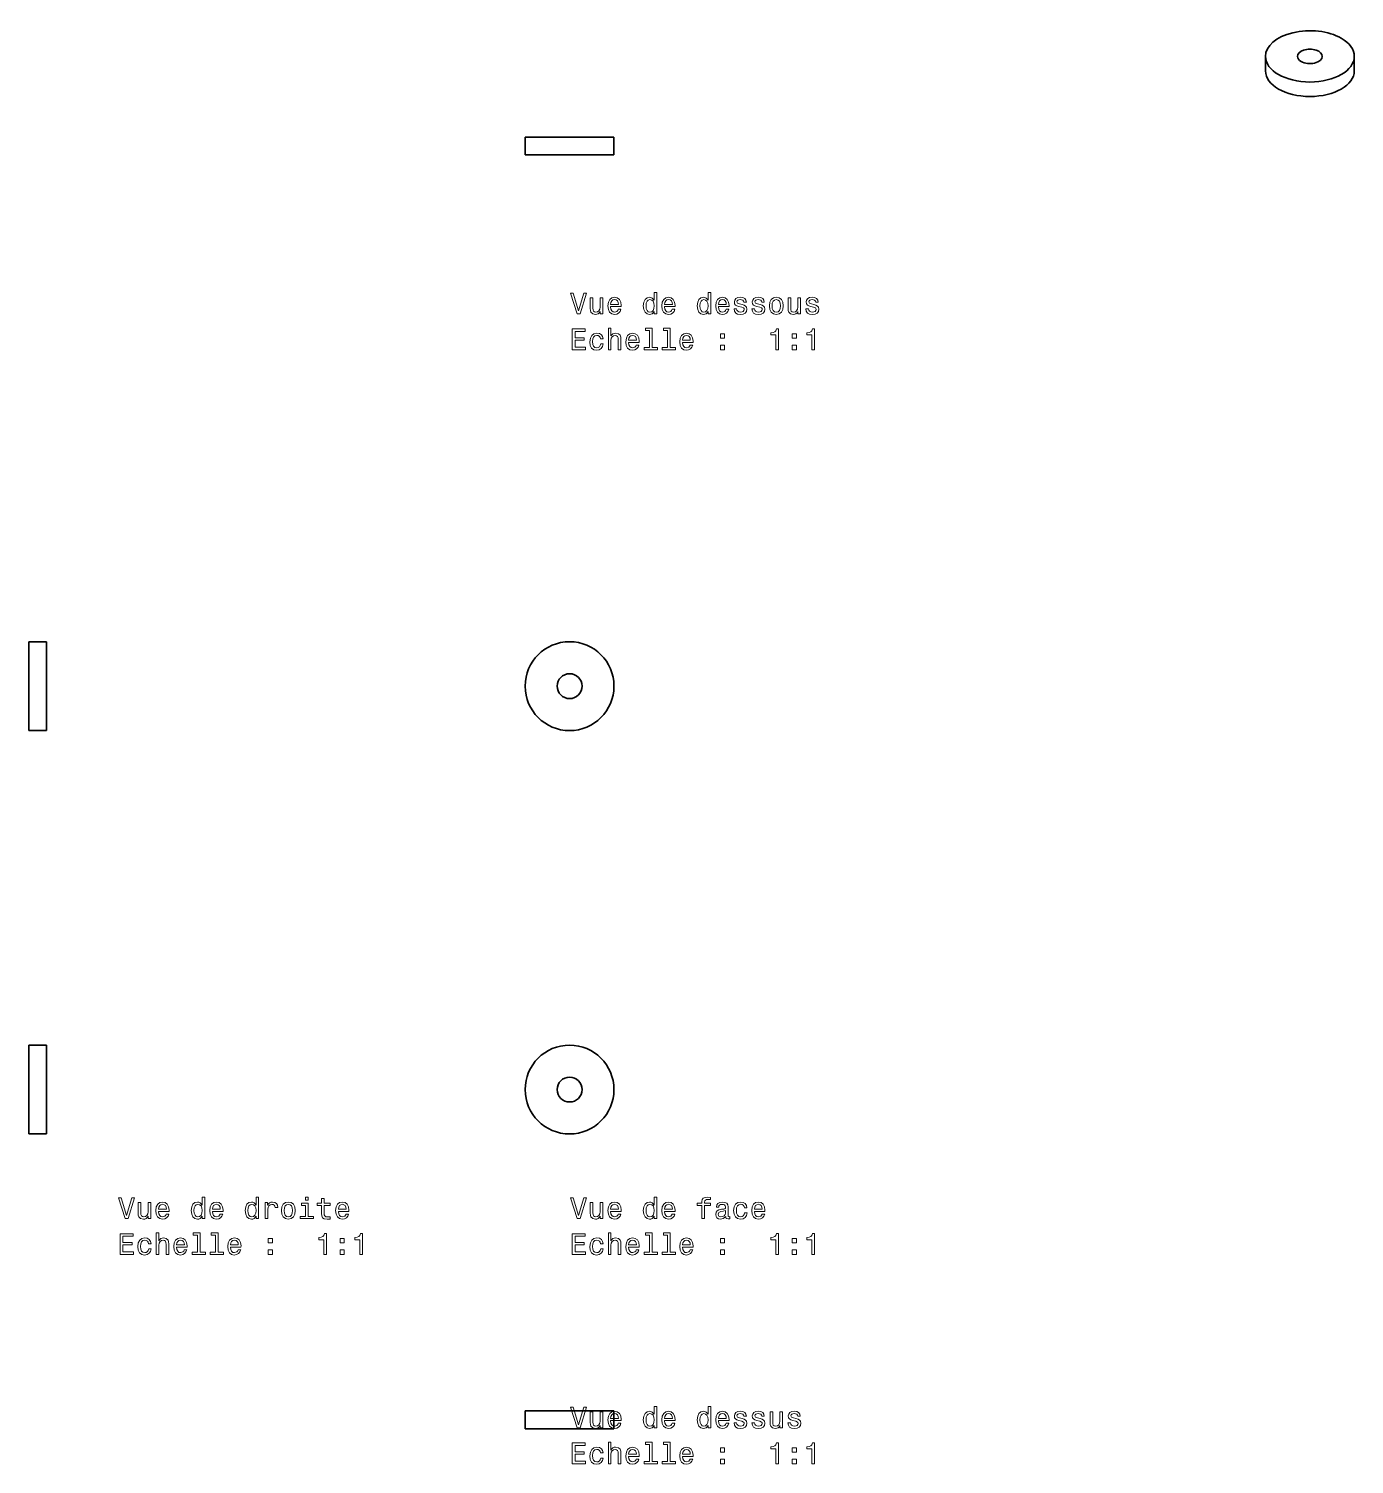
# Model space of a CAD drawing. Extents: x 503 to 938, y 323 to 566.
# Drawn here: x 503.2 to 727, y 323.2 to 565.6 of the extents above; entities that cross this region are included whole.
import ezdxf

# ---------------------------------------------------------------- set-up
doc = ezdxf.new("R2010")
doc.units = 0

msp = doc.modelspace()

# ---------------------------------------------------------------- linework, layer by layer
at = {"color": 7, "lineweight": 35, "ltscale": 0.061237}
for p, q in [((712.02, 558.46), (712.02, 560.91)), ((727.02, 558.46), (727.02, 560.91))]:
    msp.add_line(p, q, dxfattribs=at)
at = {"color": 7, "lineweight": 35, "ltscale": 0.375}
for p, q in [((602, 547.28), (587, 547.28)), ((602, 544.28), (587, 544.28)), ((587, 332.16), (602, 332.16)), ((587, 329.16), (602, 329.16))]:
    msp.add_line(p, q, dxfattribs=at)
at = {"color": 7, "lineweight": 35, "ltscale": 0.075}
for p, q in [((587, 547.28), (587, 544.28)), ((602, 547.28), (602, 544.28)), ((602, 547.28), (602, 544.28)), ((506.16, 462.06), (503.16, 462.06)), ((506.16, 447.06), (503.16, 447.06)), ((506.16, 393.94), (503.16, 393.94)), ((506.16, 378.94), (503.16, 378.94)), ((587, 329.16), (587, 332.16)), ((587, 329.16), (587, 332.16)), ((602, 329.16), (602, 332.16))]:
    msp.add_line(p, q, dxfattribs=at)
at = {"color": 7, "lineweight": 35, "ltscale": 0.1875}
for p, q in [((503.16, 462.06), (503.16, 454.56)), ((506.16, 462.06), (506.16, 454.56)), ((503.16, 454.56), (503.16, 447.06)), ((506.16, 454.56), (506.16, 447.06)), ((503.16, 393.94), (503.16, 386.44)), ((506.16, 393.94), (506.16, 386.44)), ((503.16, 386.44), (503.16, 378.94)), ((506.16, 386.44), (506.16, 378.94))]:
    msp.add_line(p, q, dxfattribs=at)
at = {"color": 7, "lineweight": 13}
for points in [[(596.9, 520.93), (596.02, 517.95), (595.12, 520.93), (594.64, 520.93), (595.77, 517.42), (596.27, 517.42), (597.37, 520.93)], [(600.1, 520.13), (599.65, 520.13), (599.65, 518.57), (599.6, 518.2), (599.46, 517.94), (599.23, 517.78), (598.93, 517.73), (598.7, 517.77), (598.54, 517.89), (598.46, 518.1), (598.44, 518.39), (598.44, 520.13), (597.99, 520.13), (597.99, 518.35), (598.01, 517.99), (598.11, 517.69), (598.4, 517.42), (598.87, 517.33), (599.12, 517.36), (599.34, 517.45), (599.52, 517.61), (599.67, 517.84), (599.67, 517.42), (600.1, 517.42)], [(601.43, 518.65), (603.21, 518.65), (603.21, 518.85), (603.13, 519.43), (602.91, 519.87), (602.56, 520.13), (602.09, 520.23), (601.63, 520.13), (601.28, 519.84), (601.05, 519.38), (600.97, 518.78), (601.05, 518.16), (601.27, 517.7), (601.62, 517.42), (602.07, 517.33), (602.47, 517.39), (602.79, 517.56), (603.03, 517.84), (603.16, 518.2), (602.73, 518.2), (602.63, 518), (602.5, 517.85), (602.13, 517.72), (601.84, 517.78), (601.63, 517.96), (601.48, 518.24), (601.43, 518.63)], [(601.43, 519.02), (601.49, 519.37), (601.63, 519.63), (601.83, 519.78), (602.11, 519.84), (602.37, 519.78), (602.58, 519.63), (602.71, 519.37), (602.75, 519.02)], [(608.78, 517.84), (608.78, 517.42), (609.23, 517.42), (609.23, 521.04), (608.79, 521.04), (608.79, 519.72), (608.45, 520.1), (608.24, 520.19), (608.01, 520.23), (607.58, 520.13), (607.24, 519.84), (607.03, 519.39), (606.95, 518.78), (607.03, 518.17), (607.24, 517.71), (607.58, 517.42), (608.01, 517.33), (608.24, 517.36), (608.45, 517.45)], [(608.08, 519.83), (608.37, 519.76), (608.6, 519.56), (608.73, 519.23), (608.78, 518.78), (608.73, 518.32), (608.6, 517.99), (608.37, 517.79), (608.08, 517.72), (607.8, 517.79), (607.59, 517.99), (607.45, 518.32), (607.41, 518.78), (607.45, 519.23), (607.59, 519.56), (607.8, 519.76)], [(610.54, 518.65), (612.32, 518.65), (612.32, 518.85), (612.24, 519.43), (612.02, 519.87), (611.67, 520.13), (611.2, 520.23), (610.74, 520.13), (610.39, 519.84), (610.16, 519.38), (610.08, 518.78), (610.15, 518.16), (610.38, 517.7), (610.73, 517.42), (611.18, 517.33), (611.58, 517.39), (611.9, 517.56), (612.14, 517.84), (612.27, 518.2), (611.83, 518.2), (611.74, 518), (611.61, 517.85), (611.24, 517.72), (610.95, 517.78), (610.73, 517.96), (610.59, 518.24), (610.54, 518.63)], [(610.54, 519.02), (610.6, 519.37), (610.73, 519.63), (610.94, 519.78), (611.21, 519.84), (611.48, 519.78), (611.69, 519.63), (611.81, 519.37), (611.86, 519.02)], [(617.89, 517.84), (617.89, 517.42), (618.33, 517.42), (618.33, 521.04), (617.9, 521.04), (617.9, 519.72), (617.56, 520.1), (617.35, 520.19), (617.11, 520.23), (616.69, 520.13), (616.35, 519.84), (616.14, 519.39), (616.06, 518.78), (616.14, 518.17), (616.35, 517.71), (616.69, 517.42), (617.11, 517.33), (617.35, 517.36), (617.56, 517.45)], [(617.19, 519.83), (617.48, 519.76), (617.7, 519.56), (617.84, 519.23), (617.89, 518.78), (617.84, 518.32), (617.7, 517.99), (617.48, 517.79), (617.19, 517.72), (616.91, 517.79), (616.7, 517.99), (616.56, 518.32), (616.51, 518.78), (616.56, 519.23), (616.7, 519.56), (616.91, 519.76)], [(619.65, 518.65), (621.43, 518.65), (621.43, 518.85), (621.35, 519.43), (621.13, 519.87), (620.78, 520.13), (620.31, 520.23), (619.85, 520.13), (619.49, 519.84), (619.27, 519.38), (619.19, 518.78), (619.26, 518.16), (619.49, 517.7), (619.84, 517.42), (620.29, 517.33), (620.68, 517.39), (621.01, 517.56), (621.24, 517.84), (621.38, 518.2), (620.94, 518.2), (620.85, 518), (620.72, 517.85), (620.35, 517.72), (620.06, 517.78), (619.84, 517.96), (619.7, 518.24), (619.65, 518.63)], [(619.65, 519.02), (619.71, 519.37), (619.84, 519.63), (620.05, 519.78), (620.32, 519.84), (620.59, 519.78), (620.8, 519.63), (620.92, 519.37), (620.97, 519.02)], [(623.62, 519), (623.2, 519.1), (622.88, 519.22), (622.77, 519.45), (622.8, 519.62), (622.91, 519.74), (623.08, 519.82), (623.33, 519.85), (623.56, 519.82), (623.75, 519.73), (623.87, 519.59), (623.92, 519.41), (624.36, 519.41), (624.36, 519.42), (624.28, 519.75), (624.07, 520), (623.75, 520.17), (623.33, 520.23), (622.9, 520.17), (622.59, 520), (622.39, 519.75), (622.33, 519.44), (622.37, 519.14), (622.52, 518.92), (622.75, 518.77), (623.09, 518.67), (623.58, 518.55), (623.88, 518.42), (623.96, 518.32), (623.99, 518.17), (623.95, 517.98), (623.83, 517.84), (623.63, 517.75), (623.37, 517.72), (623.09, 517.75), (622.89, 517.86), (622.75, 518.03), (622.7, 518.26), (622.27, 518.26), (622.34, 517.86), (622.55, 517.57), (622.87, 517.39), (623.33, 517.33), (623.8, 517.39), (624.15, 517.57), (624.36, 517.85), (624.44, 518.22), (624.38, 518.54), (624.22, 518.75), (623.97, 518.89)], [(626.66, 519), (626.23, 519.1), (625.91, 519.22), (625.81, 519.45), (625.84, 519.62), (625.94, 519.74), (626.12, 519.82), (626.36, 519.85), (626.6, 519.82), (626.79, 519.73), (626.91, 519.59), (626.96, 519.41), (627.39, 519.41), (627.39, 519.42), (627.32, 519.75), (627.11, 520), (626.79, 520.17), (626.36, 520.23), (625.93, 520.17), (625.62, 520), (625.43, 519.75), (625.36, 519.44), (625.41, 519.14), (625.55, 518.92), (625.78, 518.77), (626.12, 518.67), (626.62, 518.55), (626.92, 518.42), (627, 518.32), (627.03, 518.17), (626.98, 517.98), (626.86, 517.84), (626.67, 517.75), (626.4, 517.72), (626.13, 517.75), (625.92, 517.86), (625.79, 518.03), (625.73, 518.26), (625.3, 518.26), (625.37, 517.86), (625.58, 517.57), (625.91, 517.39), (626.36, 517.33), (626.84, 517.39), (627.19, 517.57), (627.4, 517.85), (627.47, 518.22), (627.42, 518.54), (627.26, 518.75), (627, 518.89)], [(628.24, 518.77), (628.32, 518.16), (628.55, 517.7), (628.92, 517.42), (629.41, 517.33), (629.9, 517.42), (630.27, 517.7), (630.5, 518.15), (630.59, 518.77), (630.5, 519.39), (630.27, 519.85), (629.9, 520.13), (629.41, 520.23), (628.92, 520.13), (628.55, 519.84), (628.32, 519.39)], [(628.69, 518.78), (628.74, 519.23), (628.88, 519.56), (629.11, 519.76), (629.41, 519.83), (629.72, 519.76), (629.94, 519.57), (630.09, 519.23), (630.14, 518.78), (630.09, 518.32), (629.94, 517.99), (629.72, 517.79), (629.41, 517.72), (629.11, 517.79), (628.88, 517.99), (628.74, 518.32)], [(633.49, 520.13), (633.05, 520.13), (633.05, 518.57), (633, 518.2), (632.85, 517.94), (632.63, 517.78), (632.33, 517.73), (632.09, 517.77), (631.94, 517.89), (631.86, 518.1), (631.84, 518.39), (631.84, 520.13), (631.39, 520.13), (631.39, 518.35), (631.41, 517.99), (631.5, 517.69), (631.79, 517.42), (632.26, 517.33), (632.52, 517.36), (632.73, 517.45), (632.92, 517.61), (633.07, 517.84), (633.07, 517.42), (633.49, 517.42)], [(635.77, 519), (635.34, 519.1), (635.02, 519.22), (634.92, 519.45), (634.95, 519.62), (635.05, 519.74), (635.22, 519.82), (635.47, 519.85), (635.71, 519.82), (635.89, 519.73), (636.02, 519.59), (636.07, 519.41), (636.5, 519.41), (636.5, 519.42), (636.42, 519.75), (636.22, 520), (635.89, 520.17), (635.47, 520.23), (635.04, 520.17), (634.73, 520), (634.53, 519.75), (634.47, 519.44), (634.52, 519.14), (634.66, 518.92), (634.89, 518.77), (635.23, 518.67), (635.72, 518.55), (636.03, 518.42), (636.11, 518.32), (636.14, 518.17), (636.09, 517.98), (635.97, 517.84), (635.77, 517.75), (635.51, 517.72), (635.23, 517.75), (635.03, 517.86), (634.9, 518.03), (634.84, 518.26), (634.41, 518.26), (634.48, 517.86), (634.69, 517.57), (635.02, 517.39), (635.47, 517.33), (635.95, 517.39), (636.29, 517.57), (636.51, 517.85), (636.58, 518.22), (636.53, 518.54), (636.37, 518.75), (636.11, 518.89)], [(594.96, 511.38), (597.18, 511.38), (597.18, 511.8), (595.42, 511.8), (595.42, 512.98), (596.99, 512.98), (596.99, 513.4), (595.42, 513.4), (595.42, 514.45), (597.14, 514.45), (597.14, 514.88), (594.96, 514.88)], [(599.73, 513.19), (600.17, 513.19), (600.08, 513.59), (599.87, 513.91), (599.53, 514.1), (599.09, 514.18), (598.61, 514.08), (598.24, 513.8), (598.01, 513.34), (597.92, 512.72), (598, 512.11), (598.23, 511.66), (598.59, 511.38), (599.07, 511.28), (599.51, 511.35), (599.85, 511.57), (600.08, 511.9), (600.18, 512.34), (599.76, 512.34), (599.68, 512.06), (599.54, 511.85), (599.34, 511.72), (599.09, 511.68), (598.78, 511.74), (598.56, 511.95), (598.42, 512.27), (598.38, 512.74), (598.42, 513.19), (598.56, 513.52), (598.79, 513.72), (599.09, 513.79), (599.35, 513.75), (599.55, 513.63), (599.68, 513.44)], [(601.05, 511.38), (601.49, 511.38), (601.49, 512.94), (601.54, 513.3), (601.68, 513.56), (601.91, 513.72), (602.21, 513.78), (602.45, 513.73), (602.6, 513.59), (602.68, 513.37), (602.71, 513.06), (602.71, 511.38), (603.15, 511.38), (603.15, 513.16), (603.13, 513.51), (603.04, 513.81), (602.74, 514.08), (602.28, 514.18), (602.02, 514.14), (601.81, 514.05), (601.63, 513.9), (601.49, 513.69), (601.49, 515), (601.05, 515)], [(604.47, 512.6), (606.25, 512.6), (606.25, 512.81), (606.17, 513.39), (605.95, 513.82), (605.6, 514.08), (605.13, 514.18), (604.67, 514.08), (604.31, 513.8), (604.09, 513.34), (604.01, 512.73), (604.08, 512.11), (604.31, 511.66), (604.66, 511.38), (605.11, 511.28), (605.5, 511.34), (605.83, 511.52), (606.06, 511.79), (606.2, 512.15), (605.76, 512.15), (605.67, 511.95), (605.54, 511.8), (605.17, 511.68), (604.88, 511.73), (604.66, 511.91), (604.52, 512.2), (604.47, 512.59)], [(608, 514.62), (608, 511.75), (607.09, 511.75), (607.09, 511.38), (609.35, 511.38), (609.35, 511.75), (608.44, 511.75), (608.44, 515), (607.3, 515), (607.3, 514.62)], [(611.04, 514.62), (611.04, 511.75), (610.12, 511.75), (610.12, 511.38), (612.39, 511.38), (612.39, 511.75), (611.48, 511.75), (611.48, 515), (610.34, 515), (610.34, 514.62)], [(613.58, 512.6), (615.35, 512.6), (615.36, 512.81), (615.28, 513.39), (615.06, 513.82), (614.7, 514.08), (614.23, 514.18), (613.78, 514.08), (613.42, 513.8), (613.2, 513.34), (613.11, 512.73), (613.19, 512.11), (613.42, 511.66), (613.77, 511.38), (614.22, 511.28), (614.61, 511.34), (614.94, 511.52), (615.17, 511.79), (615.31, 512.15), (614.87, 512.15), (614.78, 511.95), (614.65, 511.8), (614.27, 511.68), (613.99, 511.73), (613.77, 511.91), (613.63, 512.2), (613.58, 512.59)], [(619.96, 513.33), (620.65, 513.33), (620.65, 514.08), (619.96, 514.08)], [(629.32, 511.38), (629.78, 511.38), (629.78, 514.9), (629.44, 514.9), (629.35, 514.59), (629.17, 514.39), (628.89, 514.26), (628.51, 514.22), (628.51, 513.87), (629.32, 513.87)], [(632.1, 513.33), (632.8, 513.33), (632.8, 514.08), (632.1, 514.08)], [(635.4, 511.38), (635.85, 511.38), (635.85, 514.9), (635.51, 514.9), (635.42, 514.59), (635.24, 514.39), (634.96, 514.26), (634.58, 514.22), (634.58, 513.87), (635.4, 513.87)], [(604.47, 512.97), (604.53, 513.32), (604.66, 513.58), (604.87, 513.74), (605.14, 513.79), (605.41, 513.74), (605.62, 513.58), (605.74, 513.32), (605.79, 512.97)], [(613.58, 512.97), (613.63, 513.32), (613.77, 513.58), (613.98, 513.74), (614.25, 513.79), (614.52, 513.74), (614.72, 513.58), (614.85, 513.32), (614.89, 512.97)], [(619.96, 511.38), (620.65, 511.38), (620.65, 512.13), (619.96, 512.13)], [(632.1, 511.38), (632.8, 511.38), (632.8, 512.13), (632.1, 512.13)], [(520.56, 368.15), (519.68, 365.17), (518.78, 368.15), (518.3, 368.15), (519.43, 364.64), (519.93, 364.64), (521.03, 368.15)], [(523.76, 367.35), (523.31, 367.35), (523.31, 365.79), (523.26, 365.43), (523.12, 365.16), (522.89, 365), (522.59, 364.95), (522.36, 364.99), (522.2, 365.11), (522.12, 365.32), (522.1, 365.61), (522.1, 367.35), (521.65, 367.35), (521.65, 365.57), (521.67, 365.21), (521.77, 364.92), (522.06, 364.64), (522.53, 364.55), (522.78, 364.58), (523, 364.67), (523.18, 364.83), (523.33, 365.06), (523.33, 364.64), (523.76, 364.64)], [(525.09, 365.87), (526.87, 365.87), (526.87, 366.08), (526.79, 366.66), (526.57, 367.09), (526.22, 367.35), (525.75, 367.45), (525.29, 367.35), (524.94, 367.06), (524.71, 366.61), (524.63, 366), (524.71, 365.38), (524.93, 364.93), (525.28, 364.64), (525.73, 364.55), (526.13, 364.61), (526.45, 364.78), (526.69, 365.06), (526.82, 365.42), (526.39, 365.42), (526.29, 365.22), (526.16, 365.07), (525.79, 364.95), (525.5, 365), (525.29, 365.18), (525.14, 365.47), (525.09, 365.85)], [(525.09, 366.24), (525.15, 366.59), (525.29, 366.85), (525.49, 367), (525.77, 367.06), (526.03, 367), (526.24, 366.85), (526.37, 366.59), (526.41, 366.24)], [(532.44, 365.06), (532.44, 364.64), (532.89, 364.64), (532.89, 368.26), (532.45, 368.26), (532.45, 366.94), (532.11, 367.32), (531.9, 367.41), (531.67, 367.45), (531.24, 367.35), (530.9, 367.06), (530.69, 366.61), (530.61, 366), (530.69, 365.39), (530.9, 364.93), (531.24, 364.64), (531.67, 364.55), (531.9, 364.58), (532.11, 364.67)], [(531.74, 367.05), (532.03, 366.98), (532.26, 366.78), (532.39, 366.45), (532.44, 366), (532.39, 365.54), (532.26, 365.21), (532.03, 365.01), (531.74, 364.95), (531.46, 365.01), (531.25, 365.21), (531.11, 365.55), (531.07, 366), (531.11, 366.45), (531.25, 366.78), (531.46, 366.98)], [(534.2, 365.87), (535.98, 365.87), (535.98, 366.08), (535.9, 366.66), (535.68, 367.09), (535.33, 367.35), (534.86, 367.45), (534.4, 367.35), (534.05, 367.06), (533.82, 366.61), (533.74, 366), (533.81, 365.38), (534.04, 364.93), (534.39, 364.64), (534.84, 364.55), (535.24, 364.61), (535.56, 364.78), (535.8, 365.06), (535.93, 365.42), (535.49, 365.42), (535.4, 365.22), (535.27, 365.07), (534.9, 364.95), (534.61, 365), (534.39, 365.18), (534.25, 365.47), (534.2, 365.85)], [(534.2, 366.24), (534.26, 366.59), (534.39, 366.85), (534.6, 367), (534.87, 367.06), (535.14, 367), (535.35, 366.85), (535.47, 366.59), (535.52, 366.24)], [(541.55, 365.06), (541.55, 364.64), (541.99, 364.64), (541.99, 368.26), (541.56, 368.26), (541.56, 366.94), (541.22, 367.32), (541.01, 367.41), (540.77, 367.45), (540.35, 367.35), (540.01, 367.06), (539.8, 366.61), (539.72, 366), (539.8, 365.39), (540.01, 364.93), (540.35, 364.64), (540.77, 364.55), (541.01, 364.58), (541.22, 364.67)], [(540.85, 367.05), (541.14, 366.98), (541.36, 366.78), (541.5, 366.45), (541.55, 366), (541.5, 365.54), (541.36, 365.21), (541.14, 365.01), (540.85, 364.95), (540.57, 365.01), (540.36, 365.21), (540.22, 365.55), (540.17, 366), (540.22, 366.45), (540.36, 366.78), (540.57, 366.98)], [(543.09, 364.64), (543.53, 364.64), (543.53, 366.19), (543.58, 366.56), (543.71, 366.83), (543.94, 366.99), (544.23, 367.05), (544.46, 367.01), (544.62, 366.91), (544.72, 366.74), (544.76, 366.51), (545.21, 366.51), (545.15, 366.92), (544.98, 367.21), (544.7, 367.39), (544.32, 367.45), (544.07, 367.41), (543.85, 367.31), (543.65, 367.13), (543.49, 366.9), (543.49, 367.35), (543.09, 367.35)], [(545.83, 365.99), (545.91, 365.38), (546.14, 364.93), (546.51, 364.64), (547, 364.55), (547.49, 364.64), (547.86, 364.92), (548.09, 365.37), (548.18, 365.99), (548.09, 366.61), (547.86, 367.07), (547.49, 367.35), (547, 367.45), (546.51, 367.35), (546.14, 367.06), (545.91, 366.61)], [(546.28, 366), (546.33, 366.45), (546.47, 366.78), (546.69, 366.98), (547, 367.05), (547.3, 366.98), (547.53, 366.79), (547.67, 366.45), (547.72, 366), (547.67, 365.54), (547.53, 365.21), (547.3, 365.01), (547, 364.94), (546.69, 365.01), (546.47, 365.21), (546.33, 365.54)], [(550.35, 365.02), (550.35, 367.26), (549.21, 367.26), (549.21, 366.88), (549.91, 366.88), (549.91, 365.02), (549, 365.02), (549, 364.64), (551.27, 364.64), (551.27, 365.02)], [(550.37, 368.26), (549.9, 368.26), (549.9, 367.76), (550.37, 367.76)], [(552.63, 366.88), (552.63, 365.53), (552.66, 365.09), (552.8, 364.78), (553.08, 364.61), (553.56, 364.55), (554.08, 364.57), (554.08, 364.96), (553.7, 364.93), (553.35, 364.97), (553.17, 365.09), (553.08, 365.3), (553.07, 365.6), (553.07, 366.88), (554.08, 366.88), (554.08, 367.26), (553.07, 367.26), (553.07, 368.05), (552.63, 368.05), (552.63, 367.26), (551.86, 367.26), (551.86, 366.88)], [(555.45, 365.87), (557.23, 365.87), (557.23, 366.08), (557.15, 366.66), (556.93, 367.09), (556.58, 367.35), (556.11, 367.45), (555.65, 367.35), (555.3, 367.06), (555.07, 366.61), (554.99, 366), (555.07, 365.38), (555.29, 364.93), (555.64, 364.64), (556.1, 364.55), (556.49, 364.61), (556.81, 364.78), (557.05, 365.06), (557.18, 365.42), (556.75, 365.42), (556.65, 365.22), (556.52, 365.07), (556.15, 364.95), (555.86, 365), (555.65, 365.18), (555.51, 365.47), (555.45, 365.85)], [(555.45, 366.24), (555.51, 366.59), (555.65, 366.85), (555.85, 367), (556.13, 367.06), (556.39, 367), (556.6, 366.85), (556.73, 366.59), (556.77, 366.24)], [(596.9, 368.15), (596.02, 365.17), (595.12, 368.15), (594.64, 368.15), (595.77, 364.64), (596.27, 364.64), (597.37, 368.15)], [(600.1, 367.35), (599.65, 367.35), (599.65, 365.79), (599.6, 365.43), (599.46, 365.16), (599.23, 365), (598.93, 364.95), (598.7, 364.99), (598.54, 365.11), (598.46, 365.32), (598.44, 365.61), (598.44, 367.35), (597.99, 367.35), (597.99, 365.57), (598.01, 365.21), (598.11, 364.92), (598.4, 364.64), (598.87, 364.55), (599.12, 364.58), (599.34, 364.67), (599.52, 364.83), (599.67, 365.06), (599.67, 364.64), (600.1, 364.64)], [(601.43, 365.87), (603.21, 365.87), (603.21, 366.08), (603.13, 366.66), (602.91, 367.09), (602.56, 367.35), (602.09, 367.45), (601.63, 367.35), (601.28, 367.06), (601.05, 366.61), (600.97, 366), (601.05, 365.38), (601.27, 364.93), (601.62, 364.64), (602.07, 364.55), (602.47, 364.61), (602.79, 364.78), (603.03, 365.06), (603.16, 365.42), (602.73, 365.42), (602.63, 365.22), (602.5, 365.07), (602.13, 364.95), (601.84, 365), (601.63, 365.18), (601.48, 365.47), (601.43, 365.85)], [(601.43, 366.24), (601.49, 366.59), (601.63, 366.85), (601.83, 367), (602.11, 367.06), (602.37, 367), (602.58, 366.85), (602.71, 366.59), (602.75, 366.24)], [(608.78, 365.06), (608.78, 364.64), (609.23, 364.64), (609.23, 368.26), (608.79, 368.26), (608.79, 366.94), (608.45, 367.32), (608.24, 367.41), (608.01, 367.45), (607.58, 367.35), (607.24, 367.06), (607.03, 366.61), (606.95, 366), (607.03, 365.39), (607.24, 364.93), (607.58, 364.64), (608.01, 364.55), (608.24, 364.58), (608.45, 364.67)], [(608.08, 367.05), (608.37, 366.98), (608.6, 366.78), (608.73, 366.45), (608.78, 366), (608.73, 365.54), (608.6, 365.21), (608.37, 365.01), (608.08, 364.95), (607.8, 365.01), (607.59, 365.21), (607.45, 365.55), (607.41, 366), (607.45, 366.45), (607.59, 366.78), (607.8, 366.98)], [(610.54, 365.87), (612.32, 365.87), (612.32, 366.08), (612.24, 366.66), (612.02, 367.09), (611.67, 367.35), (611.2, 367.45), (610.74, 367.35), (610.39, 367.06), (610.16, 366.61), (610.08, 366), (610.15, 365.38), (610.38, 364.93), (610.73, 364.64), (611.18, 364.55), (611.58, 364.61), (611.9, 364.78), (612.14, 365.06), (612.27, 365.42), (611.83, 365.42), (611.74, 365.22), (611.61, 365.07), (611.24, 364.95), (610.95, 365), (610.73, 365.18), (610.59, 365.47), (610.54, 365.85)], [(610.54, 366.24), (610.6, 366.59), (610.73, 366.85), (610.94, 367), (611.21, 367.06), (611.48, 367), (611.69, 366.85), (611.81, 366.59), (611.86, 366.24)], [(616.84, 366.88), (616.84, 364.64), (617.29, 364.64), (617.29, 366.88), (618.29, 366.88), (618.29, 367.26), (617.29, 367.26), (617.29, 367.43), (617.32, 367.63), (617.44, 367.77), (617.63, 367.85), (617.92, 367.88), (618.29, 367.86), (618.29, 368.24), (617.81, 368.26), (617.38, 368.22), (617.08, 368.08), (616.9, 367.85), (616.84, 367.51), (616.84, 367.26), (616.03, 367.26), (616.03, 366.88)], [(620.87, 365), (620.87, 364.98), (620.9, 364.81), (620.97, 364.69), (621.29, 364.59), (621.54, 364.63), (621.54, 364.98), (621.43, 364.96), (621.29, 365.03), (621.26, 365.23), (621.26, 366.63), (621.2, 366.99), (621.03, 367.24), (620.72, 367.39), (620.29, 367.45), (619.86, 367.39), (619.55, 367.22), (619.35, 366.95), (619.29, 366.6), (619.29, 366.56), (619.69, 366.56), (619.72, 366.78), (619.83, 366.93), (620.01, 367.02), (620.27, 367.05), (620.52, 367.03), (620.69, 366.95), (620.8, 366.82), (620.84, 366.64), (620.82, 366.43), (620.73, 366.32), (620.53, 366.27), (620.15, 366.23), (619.72, 366.14), (619.41, 365.98), (619.23, 365.73), (619.18, 365.35), (619.23, 365.02), (619.38, 364.77), (619.64, 364.62), (619.98, 364.56), (620.45, 364.67)], [(624.02, 366.45), (624.46, 366.45), (624.37, 366.86), (624.15, 367.18), (623.82, 367.37), (623.38, 367.45), (622.89, 367.35), (622.53, 367.06), (622.29, 366.61), (622.21, 365.99), (622.29, 365.38), (622.52, 364.93), (622.87, 364.64), (623.36, 364.55), (623.8, 364.62), (624.13, 364.84), (624.37, 365.17), (624.47, 365.61), (624.04, 365.61), (623.97, 365.33), (623.83, 365.12), (623.62, 364.99), (623.38, 364.95), (623.07, 365.01), (622.85, 365.21), (622.71, 365.54), (622.67, 366.01), (622.71, 366.46), (622.85, 366.79), (623.08, 366.99), (623.38, 367.06), (623.64, 367.01), (623.84, 366.9), (623.97, 366.71)], [(625.72, 365.87), (627.5, 365.87), (627.5, 366.08), (627.42, 366.66), (627.2, 367.09), (626.85, 367.35), (626.38, 367.45), (625.92, 367.35), (625.57, 367.06), (625.34, 366.61), (625.26, 366), (625.33, 365.38), (625.56, 364.93), (625.91, 364.64), (626.36, 364.55), (626.76, 364.61), (627.08, 364.78), (627.32, 365.06), (627.45, 365.42), (627.01, 365.42), (626.92, 365.22), (626.79, 365.07), (626.42, 364.95), (626.13, 365), (625.91, 365.18), (625.77, 365.47), (625.72, 365.85)], [(625.72, 366.24), (625.78, 366.59), (625.91, 366.85), (626.12, 367), (626.39, 367.06), (626.66, 367), (626.87, 366.85), (626.99, 366.59), (627.04, 366.24)], [(620.82, 365.59), (620.76, 365.33), (620.6, 365.13), (620.36, 365), (620.06, 364.95), (619.87, 364.98), (619.73, 365.06), (619.65, 365.2), (619.62, 365.39), (619.64, 365.57), (619.72, 365.7), (620.04, 365.84), (620.45, 365.9), (620.82, 366.02)], [(518.62, 358.6), (520.84, 358.6), (520.84, 359.02), (519.08, 359.02), (519.08, 360.21), (520.65, 360.21), (520.65, 360.62), (519.08, 360.62), (519.08, 361.67), (520.8, 361.67), (520.8, 362.1), (518.62, 362.1)], [(523.39, 360.41), (523.83, 360.41), (523.74, 360.81), (523.53, 361.13), (523.19, 361.32), (522.75, 361.4), (522.27, 361.3), (521.9, 361.02), (521.67, 360.56), (521.58, 359.94), (521.66, 359.33), (521.89, 358.88), (522.25, 358.6), (522.73, 358.5), (523.17, 358.58), (523.51, 358.79), (523.74, 359.12), (523.84, 359.56), (523.42, 359.56), (523.34, 359.28), (523.2, 359.07), (523, 358.94), (522.75, 358.9), (522.44, 358.96), (522.22, 359.17), (522.08, 359.49), (522.04, 359.96), (522.08, 360.41), (522.22, 360.74), (522.45, 360.94), (522.75, 361.01), (523.01, 360.97), (523.21, 360.85), (523.34, 360.66)], [(524.71, 358.6), (525.15, 358.6), (525.15, 360.16), (525.2, 360.52), (525.34, 360.78), (525.57, 360.94), (525.87, 361), (526.11, 360.95), (526.26, 360.82), (526.34, 360.59), (526.37, 360.29), (526.37, 358.6), (526.81, 358.6), (526.81, 360.38), (526.79, 360.73), (526.7, 361.03), (526.4, 361.3), (525.94, 361.4), (525.68, 361.37), (525.47, 361.27), (525.29, 361.12), (525.15, 360.91), (525.15, 362.22), (524.71, 362.22)], [(528.13, 359.82), (529.91, 359.82), (529.91, 360.03), (529.83, 360.61), (529.61, 361.04), (529.26, 361.3), (528.79, 361.4), (528.33, 361.3), (527.97, 361.02), (527.75, 360.56), (527.67, 359.95), (527.74, 359.33), (527.97, 358.88), (528.32, 358.6), (528.77, 358.5), (529.16, 358.57), (529.49, 358.74), (529.72, 359.01), (529.86, 359.37), (529.42, 359.37), (529.33, 359.17), (529.2, 359.02), (528.83, 358.9), (528.54, 358.95), (528.32, 359.13), (528.18, 359.42), (528.13, 359.81)], [(531.66, 361.84), (531.66, 358.97), (530.75, 358.97), (530.75, 358.6), (533.01, 358.6), (533.01, 358.97), (532.1, 358.97), (532.1, 362.22), (530.96, 362.22), (530.96, 361.84)], [(534.7, 361.84), (534.7, 358.97), (533.78, 358.97), (533.78, 358.6), (536.05, 358.6), (536.05, 358.97), (535.14, 358.97), (535.14, 362.22), (534, 362.22), (534, 361.84)], [(537.24, 359.82), (539.01, 359.82), (539.02, 360.03), (538.94, 360.61), (538.72, 361.04), (538.36, 361.3), (537.89, 361.4), (537.44, 361.3), (537.08, 361.02), (536.86, 360.56), (536.77, 359.95), (536.85, 359.33), (537.08, 358.88), (537.43, 358.6), (537.88, 358.5), (538.27, 358.57), (538.6, 358.74), (538.83, 359.01), (538.97, 359.37), (538.53, 359.37), (538.44, 359.17), (538.31, 359.02), (537.93, 358.9), (537.65, 358.95), (537.43, 359.13), (537.29, 359.42), (537.24, 359.81)], [(543.62, 360.55), (544.31, 360.55), (544.31, 361.3), (543.62, 361.3)], [(552.98, 358.6), (553.44, 358.6), (553.44, 362.12), (553.1, 362.12), (553.01, 361.81), (552.83, 361.61), (552.55, 361.49), (552.17, 361.45), (552.17, 361.09), (552.98, 361.09)], [(555.76, 360.55), (556.46, 360.55), (556.46, 361.3), (555.76, 361.3)], [(559.06, 358.6), (559.51, 358.6), (559.51, 362.12), (559.17, 362.12), (559.08, 361.81), (558.9, 361.61), (558.62, 361.49), (558.24, 361.45), (558.24, 361.09), (559.06, 361.09)], [(594.96, 358.6), (597.18, 358.6), (597.18, 359.02), (595.42, 359.02), (595.42, 360.21), (596.99, 360.21), (596.99, 360.62), (595.42, 360.62), (595.42, 361.67), (597.14, 361.67), (597.14, 362.1), (594.96, 362.1)], [(599.73, 360.41), (600.17, 360.41), (600.08, 360.81), (599.87, 361.13), (599.53, 361.32), (599.09, 361.4), (598.61, 361.3), (598.24, 361.02), (598.01, 360.56), (597.92, 359.94), (598, 359.33), (598.23, 358.88), (598.59, 358.6), (599.07, 358.5), (599.51, 358.58), (599.85, 358.79), (600.08, 359.12), (600.18, 359.56), (599.76, 359.56), (599.68, 359.28), (599.54, 359.07), (599.34, 358.94), (599.09, 358.9), (598.78, 358.96), (598.56, 359.17), (598.42, 359.49), (598.38, 359.96), (598.42, 360.41), (598.56, 360.74), (598.79, 360.94), (599.09, 361.01), (599.35, 360.97), (599.55, 360.85), (599.68, 360.66)], [(601.05, 358.6), (601.49, 358.6), (601.49, 360.16), (601.54, 360.52), (601.68, 360.78), (601.91, 360.94), (602.21, 361), (602.45, 360.95), (602.6, 360.82), (602.68, 360.59), (602.71, 360.29), (602.71, 358.6), (603.15, 358.6), (603.15, 360.38), (603.13, 360.73), (603.04, 361.03), (602.74, 361.3), (602.28, 361.4), (602.02, 361.37), (601.81, 361.27), (601.63, 361.12), (601.49, 360.91), (601.49, 362.22), (601.05, 362.22)], [(604.47, 359.82), (606.25, 359.82), (606.25, 360.03), (606.17, 360.61), (605.95, 361.04), (605.6, 361.3), (605.13, 361.4), (604.67, 361.3), (604.31, 361.02), (604.09, 360.56), (604.01, 359.95), (604.08, 359.33), (604.31, 358.88), (604.66, 358.6), (605.11, 358.5), (605.5, 358.57), (605.83, 358.74), (606.06, 359.01), (606.2, 359.37), (605.76, 359.37), (605.67, 359.17), (605.54, 359.02), (605.17, 358.9), (604.88, 358.95), (604.66, 359.13), (604.52, 359.42), (604.47, 359.81)], [(608, 361.84), (608, 358.97), (607.09, 358.97), (607.09, 358.6), (609.35, 358.6), (609.35, 358.97), (608.44, 358.97), (608.44, 362.22), (607.3, 362.22), (607.3, 361.84)], [(611.04, 361.84), (611.04, 358.97), (610.12, 358.97), (610.12, 358.6), (612.39, 358.6), (612.39, 358.97), (611.48, 358.97), (611.48, 362.22), (610.34, 362.22), (610.34, 361.84)], [(613.58, 359.82), (615.35, 359.82), (615.36, 360.03), (615.28, 360.61), (615.06, 361.04), (614.7, 361.3), (614.23, 361.4), (613.78, 361.3), (613.42, 361.02), (613.2, 360.56), (613.11, 359.95), (613.19, 359.33), (613.42, 358.88), (613.77, 358.6), (614.22, 358.5), (614.61, 358.57), (614.94, 358.74), (615.17, 359.01), (615.31, 359.37), (614.87, 359.37), (614.78, 359.17), (614.65, 359.02), (614.27, 358.9), (613.99, 358.95), (613.77, 359.13), (613.63, 359.42), (613.58, 359.81)], [(619.96, 360.55), (620.65, 360.55), (620.65, 361.3), (619.96, 361.3)], [(629.32, 358.6), (629.78, 358.6), (629.78, 362.12), (629.44, 362.12), (629.35, 361.81), (629.17, 361.61), (628.89, 361.49), (628.51, 361.45), (628.51, 361.09), (629.32, 361.09)], [(632.1, 360.55), (632.8, 360.55), (632.8, 361.3), (632.1, 361.3)], [(635.4, 358.6), (635.85, 358.6), (635.85, 362.12), (635.51, 362.12), (635.42, 361.81), (635.24, 361.61), (634.96, 361.49), (634.58, 361.45), (634.58, 361.09), (635.4, 361.09)], [(528.13, 360.2), (528.19, 360.54), (528.32, 360.8), (528.53, 360.96), (528.8, 361.01), (529.07, 360.96), (529.28, 360.8), (529.4, 360.54), (529.45, 360.2)], [(537.24, 360.2), (537.29, 360.54), (537.43, 360.8), (537.64, 360.96), (537.91, 361.01), (538.18, 360.96), (538.38, 360.8), (538.51, 360.54), (538.55, 360.2)], [(543.62, 358.6), (544.31, 358.6), (544.31, 359.35), (543.62, 359.35)], [(555.76, 358.6), (556.46, 358.6), (556.46, 359.35), (555.76, 359.35)], [(604.47, 360.2), (604.53, 360.54), (604.66, 360.8), (604.87, 360.96), (605.14, 361.01), (605.41, 360.96), (605.62, 360.8), (605.74, 360.54), (605.79, 360.2)], [(613.58, 360.2), (613.63, 360.54), (613.77, 360.8), (613.98, 360.96), (614.25, 361.01), (614.52, 360.96), (614.72, 360.8), (614.85, 360.54), (614.89, 360.2)], [(619.96, 358.6), (620.65, 358.6), (620.65, 359.35), (619.96, 359.35)], [(632.1, 358.6), (632.8, 358.6), (632.8, 359.35), (632.1, 359.35)], [(596.9, 332.81), (596.02, 329.83), (595.12, 332.81), (594.64, 332.81), (595.77, 329.3), (596.27, 329.3), (597.37, 332.81)], [(608.78, 329.72), (608.78, 329.3), (609.23, 329.3), (609.23, 332.92), (608.79, 332.92), (608.79, 331.6), (608.45, 331.98), (608.24, 332.07), (608.01, 332.11), (607.58, 332.01), (607.24, 331.72), (607.03, 331.27), (606.95, 330.66), (607.03, 330.05), (607.24, 329.59), (607.58, 329.3), (608.01, 329.21), (608.24, 329.24), (608.45, 329.33)], [(617.89, 329.72), (617.89, 329.3), (618.33, 329.3), (618.33, 332.92), (617.9, 332.92), (617.9, 331.6), (617.56, 331.98), (617.35, 332.07), (617.11, 332.11), (616.69, 332.01), (616.35, 331.72), (616.14, 331.27), (616.06, 330.66), (616.14, 330.05), (616.35, 329.59), (616.69, 329.3), (617.11, 329.21), (617.35, 329.24), (617.56, 329.33)], [(600.1, 332.01), (599.65, 332.01), (599.65, 330.45), (599.6, 330.09), (599.46, 329.82), (599.23, 329.66), (598.93, 329.61), (598.7, 329.65), (598.54, 329.77), (598.46, 329.98), (598.44, 330.27), (598.44, 332.01), (597.99, 332.01), (597.99, 330.23), (598.01, 329.87), (598.11, 329.58), (598.4, 329.3), (598.87, 329.21), (599.12, 329.24), (599.34, 329.33), (599.52, 329.49), (599.67, 329.72), (599.67, 329.3), (600.1, 329.3)], [(601.43, 330.53), (603.21, 330.53), (603.21, 330.74), (603.13, 331.32), (602.91, 331.75), (602.56, 332.01), (602.09, 332.11), (601.63, 332.01), (601.28, 331.72), (601.05, 331.27), (600.97, 330.66), (601.05, 330.04), (601.27, 329.59), (601.62, 329.3), (602.07, 329.21), (602.47, 329.27), (602.79, 329.44), (603.03, 329.72), (603.16, 330.08), (602.73, 330.08), (602.63, 329.88), (602.5, 329.73), (602.13, 329.61), (601.84, 329.66), (601.63, 329.84), (601.48, 330.13), (601.43, 330.51)], [(601.43, 330.9), (601.49, 331.25), (601.63, 331.51), (601.83, 331.66), (602.11, 331.72), (602.37, 331.66), (602.58, 331.51), (602.71, 331.25), (602.75, 330.9)], [(608.08, 331.71), (608.37, 331.64), (608.6, 331.44), (608.73, 331.11), (608.78, 330.66), (608.73, 330.2), (608.6, 329.87), (608.37, 329.67), (608.08, 329.61), (607.8, 329.67), (607.59, 329.87), (607.45, 330.21), (607.41, 330.66), (607.45, 331.11), (607.59, 331.44), (607.8, 331.64)], [(610.54, 330.53), (612.32, 330.53), (612.32, 330.74), (612.24, 331.32), (612.02, 331.75), (611.67, 332.01), (611.2, 332.11), (610.74, 332.01), (610.39, 331.72), (610.16, 331.27), (610.08, 330.66), (610.15, 330.04), (610.38, 329.59), (610.73, 329.3), (611.18, 329.21), (611.58, 329.27), (611.9, 329.44), (612.14, 329.72), (612.27, 330.08), (611.83, 330.08), (611.74, 329.88), (611.61, 329.73), (611.24, 329.61), (610.95, 329.66), (610.73, 329.84), (610.59, 330.13), (610.54, 330.51)], [(610.54, 330.9), (610.6, 331.25), (610.73, 331.51), (610.94, 331.66), (611.21, 331.72), (611.48, 331.66), (611.69, 331.51), (611.81, 331.25), (611.86, 330.9)], [(617.19, 331.71), (617.48, 331.64), (617.7, 331.44), (617.84, 331.11), (617.89, 330.66), (617.84, 330.2), (617.7, 329.87), (617.48, 329.67), (617.19, 329.61), (616.91, 329.67), (616.7, 329.87), (616.56, 330.21), (616.51, 330.66), (616.56, 331.11), (616.7, 331.44), (616.91, 331.64)], [(619.65, 330.53), (621.43, 330.53), (621.43, 330.74), (621.35, 331.32), (621.13, 331.75), (620.78, 332.01), (620.31, 332.11), (619.85, 332.01), (619.49, 331.72), (619.27, 331.27), (619.19, 330.66), (619.26, 330.04), (619.49, 329.59), (619.84, 329.3), (620.29, 329.21), (620.68, 329.27), (621.01, 329.44), (621.24, 329.72), (621.38, 330.08), (620.94, 330.08), (620.85, 329.88), (620.72, 329.73), (620.35, 329.61), (620.06, 329.66), (619.84, 329.84), (619.7, 330.13), (619.65, 330.51)], [(619.65, 330.9), (619.71, 331.25), (619.84, 331.51), (620.05, 331.66), (620.32, 331.72), (620.59, 331.66), (620.8, 331.51), (620.92, 331.25), (620.97, 330.9)], [(623.62, 330.88), (623.2, 330.98), (622.88, 331.1), (622.77, 331.34), (622.8, 331.5), (622.91, 331.62), (623.08, 331.7), (623.33, 331.73), (623.56, 331.7), (623.75, 331.61), (623.87, 331.47), (623.92, 331.29), (624.36, 331.29), (624.36, 331.3), (624.28, 331.63), (624.07, 331.89), (623.75, 332.05), (623.33, 332.11), (622.9, 332.05), (622.59, 331.88), (622.39, 331.63), (622.33, 331.32), (622.37, 331.02), (622.52, 330.81), (622.75, 330.65), (623.09, 330.55), (623.58, 330.43), (623.88, 330.3), (623.96, 330.2), (623.99, 330.05), (623.95, 329.86), (623.83, 329.72), (623.63, 329.63), (623.37, 329.6), (623.09, 329.63), (622.89, 329.74), (622.75, 329.91), (622.7, 330.15), (622.27, 330.15), (622.34, 329.74), (622.55, 329.45), (622.87, 329.27), (623.33, 329.21), (623.8, 329.27), (624.15, 329.45), (624.36, 329.73), (624.44, 330.1), (624.38, 330.42), (624.22, 330.63), (623.97, 330.78)], [(626.66, 330.88), (626.23, 330.98), (625.91, 331.1), (625.81, 331.34), (625.84, 331.5), (625.94, 331.62), (626.12, 331.7), (626.36, 331.73), (626.6, 331.7), (626.79, 331.61), (626.91, 331.47), (626.96, 331.29), (627.39, 331.29), (627.39, 331.3), (627.32, 331.63), (627.11, 331.89), (626.79, 332.05), (626.36, 332.11), (625.93, 332.05), (625.62, 331.88), (625.43, 331.63), (625.36, 331.32), (625.41, 331.02), (625.55, 330.81), (625.78, 330.65), (626.12, 330.55), (626.62, 330.43), (626.92, 330.3), (627, 330.2), (627.03, 330.05), (626.98, 329.86), (626.86, 329.72), (626.67, 329.63), (626.4, 329.6), (626.13, 329.63), (625.92, 329.74), (625.79, 329.91), (625.73, 330.15), (625.3, 330.15), (625.37, 329.74), (625.58, 329.45), (625.91, 329.27), (626.36, 329.21), (626.84, 329.27), (627.19, 329.45), (627.4, 329.73), (627.47, 330.1), (627.42, 330.42), (627.26, 330.63), (627, 330.78)], [(630.46, 332.01), (630.01, 332.01), (630.01, 330.45), (629.96, 330.09), (629.82, 329.82), (629.59, 329.66), (629.29, 329.61), (629.06, 329.65), (628.9, 329.77), (628.82, 329.98), (628.8, 330.27), (628.8, 332.01), (628.36, 332.01), (628.36, 330.23), (628.37, 329.87), (628.47, 329.58), (628.76, 329.3), (629.23, 329.21), (629.48, 329.24), (629.7, 329.33), (629.88, 329.49), (630.03, 329.72), (630.03, 329.3), (630.46, 329.3)], [(632.73, 330.88), (632.3, 330.98), (631.99, 331.1), (631.88, 331.34), (631.91, 331.5), (632.02, 331.62), (632.19, 331.7), (632.44, 331.73), (632.67, 331.7), (632.86, 331.61), (632.98, 331.47), (633.03, 331.29), (633.46, 331.29), (633.46, 331.3), (633.39, 331.63), (633.18, 331.89), (632.86, 332.05), (632.44, 332.11), (632.01, 332.05), (631.69, 331.88), (631.5, 331.63), (631.44, 331.32), (631.48, 331.02), (631.62, 330.81), (631.86, 330.65), (632.19, 330.55), (632.69, 330.43), (632.99, 330.3), (633.07, 330.2), (633.1, 330.05), (633.06, 329.86), (632.93, 329.72), (632.74, 329.63), (632.48, 329.6), (632.2, 329.63), (632, 329.74), (631.86, 329.91), (631.8, 330.15), (631.38, 330.15), (631.45, 329.74), (631.65, 329.45), (631.98, 329.27), (632.44, 329.21), (632.91, 329.27), (633.26, 329.45), (633.47, 329.73), (633.54, 330.1), (633.49, 330.42), (633.33, 330.63), (633.08, 330.78)], [(594.96, 323.26), (597.18, 323.26), (597.18, 323.68), (595.42, 323.68), (595.42, 324.87), (596.99, 324.87), (596.99, 325.28), (595.42, 325.28), (595.42, 326.33), (597.14, 326.33), (597.14, 326.76), (594.96, 326.76)], [(599.73, 325.07), (600.17, 325.07), (600.08, 325.47), (599.87, 325.79), (599.53, 325.98), (599.09, 326.06), (598.61, 325.96), (598.24, 325.68), (598.01, 325.22), (597.92, 324.6), (598, 323.99), (598.23, 323.54), (598.59, 323.26), (599.07, 323.16), (599.51, 323.24), (599.85, 323.45), (600.08, 323.78), (600.18, 324.22), (599.76, 324.22), (599.68, 323.94), (599.54, 323.73), (599.34, 323.6), (599.09, 323.56), (598.78, 323.62), (598.56, 323.83), (598.42, 324.15), (598.38, 324.62), (598.42, 325.07), (598.56, 325.4), (598.79, 325.6), (599.09, 325.67), (599.35, 325.63), (599.55, 325.51), (599.68, 325.32)], [(601.05, 323.26), (601.49, 323.26), (601.49, 324.82), (601.54, 325.18), (601.68, 325.44), (601.91, 325.6), (602.21, 325.66), (602.45, 325.61), (602.6, 325.48), (602.68, 325.25), (602.71, 324.95), (602.71, 323.26), (603.15, 323.26), (603.15, 325.04), (603.13, 325.39), (603.04, 325.69), (602.74, 325.96), (602.28, 326.06), (602.02, 326.03), (601.81, 325.93), (601.63, 325.78), (601.49, 325.57), (601.49, 326.88), (601.05, 326.88)], [(604.47, 324.48), (606.25, 324.48), (606.25, 324.69), (606.17, 325.27), (605.95, 325.7), (605.6, 325.96), (605.13, 326.06), (604.67, 325.96), (604.31, 325.68), (604.09, 325.22), (604.01, 324.61), (604.08, 323.99), (604.31, 323.54), (604.66, 323.26), (605.11, 323.16), (605.5, 323.23), (605.83, 323.4), (606.06, 323.67), (606.2, 324.03), (605.76, 324.03), (605.67, 323.83), (605.54, 323.68), (605.17, 323.56), (604.88, 323.61), (604.66, 323.79), (604.52, 324.08), (604.47, 324.47)], [(604.47, 324.86), (604.53, 325.2), (604.66, 325.46), (604.87, 325.62), (605.14, 325.67), (605.41, 325.62), (605.62, 325.46), (605.74, 325.2), (605.79, 324.86)], [(608, 326.5), (608, 323.63), (607.09, 323.63), (607.09, 323.26), (609.35, 323.26), (609.35, 323.63), (608.44, 323.63), (608.44, 326.88), (607.3, 326.88), (607.3, 326.5)], [(611.04, 326.5), (611.04, 323.63), (610.12, 323.63), (610.12, 323.26), (612.39, 323.26), (612.39, 323.63), (611.48, 323.63), (611.48, 326.88), (610.34, 326.88), (610.34, 326.5)], [(613.58, 324.48), (615.35, 324.48), (615.36, 324.69), (615.28, 325.27), (615.06, 325.7), (614.7, 325.96), (614.23, 326.06), (613.78, 325.96), (613.42, 325.68), (613.2, 325.22), (613.11, 324.61), (613.19, 323.99), (613.42, 323.54), (613.77, 323.26), (614.22, 323.16), (614.61, 323.23), (614.94, 323.4), (615.17, 323.67), (615.31, 324.03), (614.87, 324.03), (614.78, 323.83), (614.65, 323.68), (614.27, 323.56), (613.99, 323.61), (613.77, 323.79), (613.63, 324.08), (613.58, 324.47)], [(613.58, 324.86), (613.63, 325.2), (613.77, 325.46), (613.98, 325.62), (614.25, 325.67), (614.52, 325.62), (614.72, 325.46), (614.85, 325.2), (614.89, 324.86)], [(619.96, 325.21), (620.65, 325.21), (620.65, 325.96), (619.96, 325.96)], [(629.32, 323.26), (629.78, 323.26), (629.78, 326.78), (629.44, 326.78), (629.35, 326.47), (629.17, 326.27), (628.89, 326.15), (628.51, 326.11), (628.51, 325.75), (629.32, 325.75)], [(632.1, 325.21), (632.8, 325.21), (632.8, 325.96), (632.1, 325.96)], [(635.4, 323.26), (635.85, 323.26), (635.85, 326.78), (635.51, 326.78), (635.42, 326.47), (635.24, 326.27), (634.96, 326.15), (634.58, 326.11), (634.58, 325.75), (635.4, 325.75)], [(619.96, 323.26), (620.65, 323.26), (620.65, 324.01), (619.96, 324.01)], [(632.1, 323.26), (632.8, 323.26), (632.8, 324.01), (632.1, 324.01)]]:
    msp.add_lwpolyline(points, close=True, dxfattribs=at)
at = {"color": 7, "lineweight": 35}
for centre, radius in [((594.5, 454.56), 7.5), ((594.5, 454.56), 2.1), ((594.5, 386.44), 7.5), ((594.5, 386.44), 2.1)]:
    msp.add_circle(centre, radius, dxfattribs=at)
for centre, major_axis, start_param, end_param in [((719.52, 560.91), (7.5, 0), 0.785398, 3.141593), ((719.52, 560.91), (7.5, 0), 0, 0.785398), ((719.52, 560.91), (7.5, 0), 3.141593, 6.283185), ((719.52, 560.91), (2.1, 0), 6.283185, 9.424778), ((719.52, 560.91), (2.1, 0), 3.141593, 3.926991), ((719.52, 560.91), (2.1, 0), 3.926991, 6.283185), ((719.52, 558.46), (7.5, 0), 3.141593, 6.283185)]:
    msp.add_ellipse(centre, major_axis=major_axis, ratio=0.57735, start_param=start_param, end_param=end_param, dxfattribs=at)

doc.saveas('drawing.dxf')
